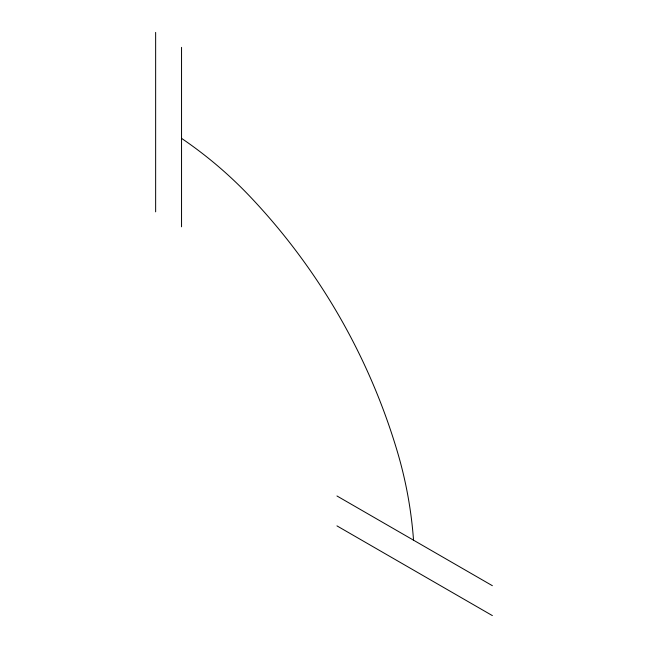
<?xml version="1.0" encoding="UTF-8"?>
<svg xmlns="http://www.w3.org/2000/svg" width="648" height="648" viewBox="0 0 648 648"><rect width="100%" height="100%" fill="white"/><g stroke="black" fill="none" stroke-linecap="round" stroke-linejoin="round"><path stroke-width="0.97" d="M336.952 495.971L492.359 585.695M336.952 525.876L492.359 615.6M181.545 47.353L181.545 226.8M155.642 32.4L155.642 211.847M181.545 138.364A418.576 418.576 0 0 1 250.233 196.757A632.351 632.351 0 0 1 397.313 451.502A418.576 418.576 0 0 1 413.537 540.189"/></g></svg>
